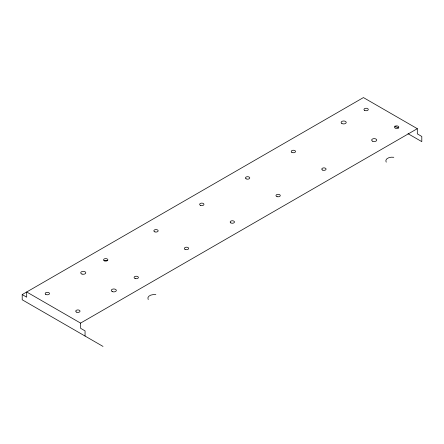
<?xml version="1.0" encoding="UTF-8"?>
<svg xmlns="http://www.w3.org/2000/svg" width="444" height="444" viewBox="0 0 444 444"><rect width="100%" height="100%" fill="white"/><g stroke="black" fill="none" stroke-linecap="round" stroke-linejoin="round"><path stroke-width="0.67" d="M103.019 346.425L22.2 299.767L22.2 294.583L363.431 97.575L417.31 128.682L417.31 133.866L421.8 136.458L421.8 141.642L408.03 133.694M22.2 294.583L26.69 297.175L26.69 291.991L80.569 323.099L417.31 128.682M394.86 126.09L398.451 128.161M386.297 162.138L386.036 161.771A6.349 3.669 0 0 1 393.811 157.281M148.335 299.528L148.068 299.162A6.349 3.669 0 0 1 155.844 294.672M85.059 336.058L85.059 330.874L80.569 328.283L80.569 323.099M104.068 260.45A6.349 3.669 0 0 1 107.354 260.45M341.88 123.499A2.542 1.465 0 0 0 346.131 122.838A2.542 1.465 0 0 0 343.018 121.04A2.542 1.465 0 0 0 341.88 123.499M45.815 294.428A2.159 1.249 0 0 0 49.428 293.867A2.159 1.249 0 0 0 46.787 292.341A2.159 1.249 0 0 0 45.815 294.428M154.917 231.896A2.159 1.249 0 0 0 158.158 230.813A2.159 1.249 0 0 0 154.917 229.737A2.159 1.249 0 0 0 154.917 231.896M200.716 205.45A2.159 1.249 0 0 0 203.957 204.373A2.159 1.249 0 0 0 200.716 203.291A2.159 1.249 0 0 0 200.716 205.45M364.596 110.378A2.159 1.249 0 0 0 368.209 109.818A2.159 1.249 0 0 0 365.567 108.292A2.159 1.249 0 0 0 364.596 110.378M291.863 152.375A2.159 1.249 0 0 0 295.476 151.815A2.159 1.249 0 0 0 292.829 150.288A2.159 1.249 0 0 0 291.863 152.375M246.065 178.815A2.159 1.249 0 0 0 249.678 178.255A2.159 1.249 0 0 0 247.036 176.729A2.159 1.249 0 0 0 246.065 178.815M81.99 274.076A2.542 1.465 0 0 0 85.803 272.805A2.542 1.465 0 0 0 81.99 271.539A2.542 1.465 0 0 0 81.99 274.076M104.634 260.928A2.159 1.249 0 0 0 107.87 259.845A2.159 1.249 0 0 0 104.634 258.769A2.159 1.249 0 0 0 104.634 260.928M112.526 291.702A2.542 1.465 0 0 0 116.334 290.437A2.542 1.465 0 0 0 112.526 289.166A2.542 1.465 0 0 0 112.526 291.702M372.411 141.125A2.542 1.465 0 0 0 376.662 140.465A2.542 1.465 0 0 0 373.548 138.672A2.542 1.465 0 0 0 372.411 141.125M395.132 128.005A2.159 1.249 0 0 0 398.74 127.45A2.159 1.249 0 0 0 396.098 125.918A2.159 1.249 0 0 0 395.132 128.005M322.422 170.013A2.159 1.249 0 0 0 326.018 169.419A2.159 1.249 0 0 0 323.326 167.921A2.159 1.249 0 0 0 322.422 170.013M277.045 196.637A2.159 1.249 0 0 0 280.281 195.56A2.159 1.249 0 0 0 277.045 194.478A2.159 1.249 0 0 0 277.045 196.637M230.802 222.882A2.159 1.249 0 0 0 234.41 222.322A2.159 1.249 0 0 0 231.768 220.796A2.159 1.249 0 0 0 230.802 222.882M185.004 249.323A2.159 1.249 0 0 0 188.617 248.762A2.159 1.249 0 0 0 185.969 247.236A2.159 1.249 0 0 0 185.004 249.323M135.165 278.555A2.159 1.249 0 0 0 138.4 277.472A2.159 1.249 0 0 0 135.165 276.396A2.159 1.249 0 0 0 135.165 278.555M76.346 312.054A2.159 1.249 0 0 0 79.959 311.494A2.159 1.249 0 0 0 77.317 309.968A2.159 1.249 0 0 0 76.346 312.054"/></g></svg>
